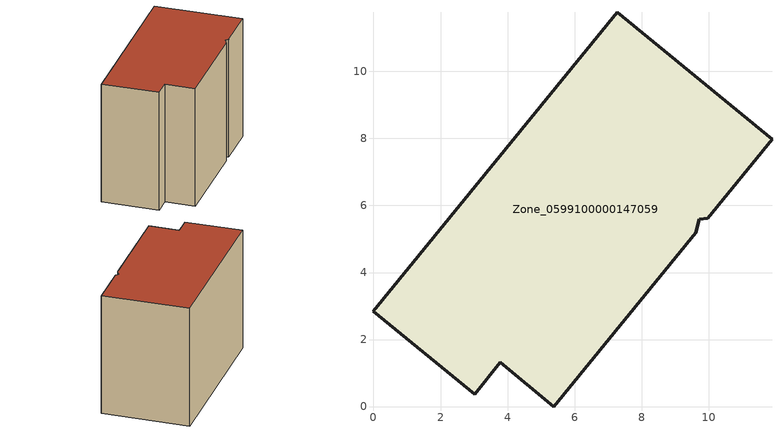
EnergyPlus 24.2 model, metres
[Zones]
Zone_0599100000147059
 floor ground (C_G): 9.72,5.6 9.61,5.18 5.38,0 3.78,1.32 3.02,0.37 0,2.84 7.28,11.76 11.89,7.97 9.97,5.62 z0
 wall outside (C_F): 7.28,11.76 0,2.84 3.02,0.37 3.78,1.32 5.38,0 9.61,5.18 9.72,5.6 9.97,5.62 11.89,7.97 7.28,11.76 z0:8.5
 roof outside (C_R): 9.97,5.62 11.89,7.97 7.28,11.76 0,2.84 3.02,0.37 3.78,1.32 5.38,0 9.61,5.18 9.72,5.6 z8.5
[BUILDING]
Pand.0599100000147059: North Axis=0; Terrain=City; Loads Convergence Tolerance Value=0.04; Temperature Convergence Tolerance Value=0.4; Solar Distribution=FullExterior; Maximum Number of Warmup Days=25; Minimum Number of Warmup Days=1
[Site:Location]
Rotterdam.The.Hague.AP_ZH_NLD Design_Conditions: Latitude=51.96; Longitude=4.45; Time Zone=1; Elevation=-4.5
[SITE:GROUNDTEMPERATURE:BUILDINGSURFACE]
18, 18, 18, 18, 18, 18, 18, 18, 18, 18, 18, 18
[MATERIAL] Thermal Absorptance=0.9; Solar Absorptance=0.7; Visible Absorptance=0.7
Name | Roughness | Thickness | Conductivity | Density | Specific Heat
G.TC.1946 | MediumSmooth | 0.15 | 1 | 540 | 1210
F.TC.1946 | Rough | 0.3 | 0.857143 | 1920 | 840
R.TC.1946 | MediumRough | 0.2 | 0.909091 | 1500 | 1000
[CONSTRUCTION]
C_G: G.TC.1946
C_F: F.TC.1946
C_R: R.TC.1946
[ZONE]
Zone_0599100000147059: Type=1; Multiplier=1; Ceiling Height=Autocalculate; Volume=Autocalculate; Floor Area=autocalculate; Part of Total Floor Area=Yes
[ZONEINFILTRATION:DESIGNFLOWRATE]
Infil_Zone_0599100000147059: Zone or ZoneList or Space or SpaceList=Zone_0599100000147059; Schedule=AlwaysOn; Design Flow Rate Calculation Method=Flow/Area; Flow Rate per Floor Area=0.003; Constant Term Coefficient=1; Temperature Term Coefficient=0; Velocity Term Coefficient=0; Velocity Squared Term Coefficient=0
[HVACTEMPLATE:ZONE:IDEALLOADSAIRSYSTEM]
Zone_0599100000147059: Maximum Heating Supply Air Temperature=50; Minimum Cooling Supply Air Temperature=13; Maximum Heating Supply Air Humidity Ratio=0.0156; Minimum Cooling Supply Air Humidity Ratio=0.0077; Heating Limit=NoLimit; Cooling Limit=NoLimit; Dehumidification Control Type=ConstantSensibleHeatRatio; Cooling Sensible Heat Ratio=0.7; Dehumidification Setpoint=60; Humidification Control Type=None; Humidification Setpoint=30; Outdoor Air Method=None; Outdoor Air Flow Rate per Person=0.00944; Outdoor Air Flow Rate per Zone Floor Area=0; Outdoor Air Flow Rate per Zone=0; Demand Controlled Ventilation Type=None; Outdoor Air Economizer Type=NoEconomizer; Heat Recovery Type=None; Sensible Heat Recovery Effectiveness=0.7; Latent Heat Recovery Effectiveness=0.65
[ZONECONTROL:THERMOSTAT]
ThermostatControl_Zone_0599100000147059: Zone or ZoneList=Zone_0599100000147059; Control Type Schedule=DualSetpointControlType; Control 1=Thermostat_Zone_0599100000147059; Temperature Difference Between Cutout And Setpoint=0
[THERMOSTATSETPOINT:DUALSETPOINT]
Thermostat_Zone_0599100000147059: Heating Setpoint Temperature Schedule=HeatingSetpoint_Zone_0599100000147059; Cooling Setpoint Temperature Schedule=CoolingSetpoint_Zone_0599100000147059
[SCHEDULE:COMPACT]
HeatingSetpoint_Zone_0599100000147059: Through: 12/31, For: AllDays, Until: 24:00, 21
CoolingSetpoint_Zone_0599100000147059: Through: 12/31, For: AllDays, Until: 24:00, 24
DualSetpointControlType: Through: 12/31, For: AllDays, Until: 24:00, 4
AlwaysOn: Through: 12/31, For: AllDays, Until: 24:00, 1
